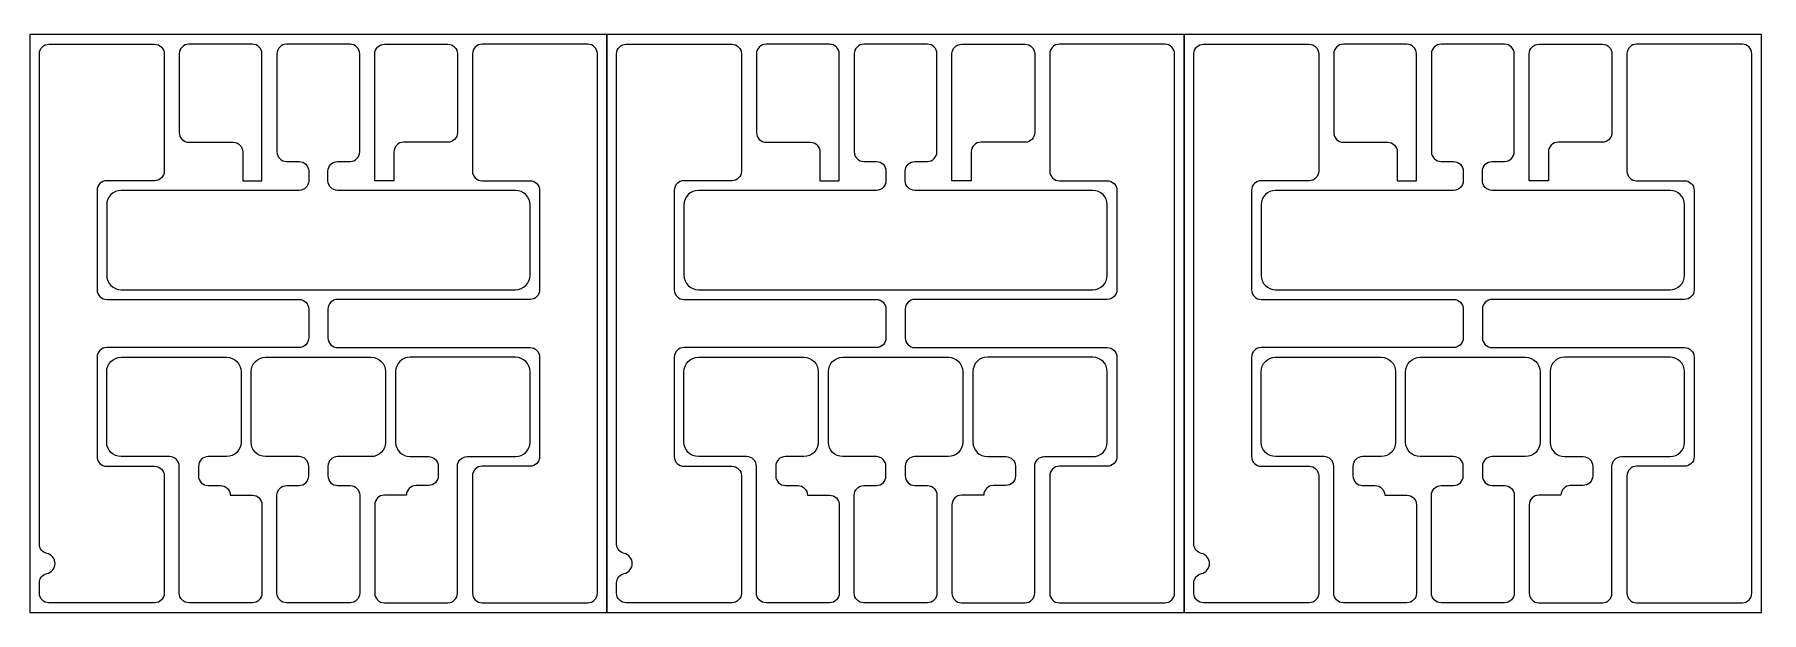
# Model space of a CAD drawing. Header units: inches. Extents: x 0 to 150, y 0 to 150.
# Drawn here: x 60.2 to 150, y 60 to 90 of the extents above; entities that cross this region are included whole.
import ezdxf

# ---------------------------------------------------------------- set-up
doc = ezdxf.new("R2010")
doc.units = ezdxf.units.IN
doc.header["$MEASUREMENT"] = 0
for name, color, linetype in [('glassOutline', 7, 'Continuous'), ('pixel-electrode-large-upper', 4, 'Continuous'), ('pixel-electrodes-small-lower', 4, 'Continuous'), ('TC-metal', 4, 'Continuous')]:
    doc.layers.add(name, color=color, linetype=linetype)

msp = doc.modelspace()

# ---------------------------------------------------------------- linework, layer by layer
at = {"layer": 'glassOutline'}
for points in [[(59.99999999999993, 60), (89.99999999999994, 60), (89.99999999999994, 89.99999999999909), (59.99999999999993, 89.99999999999909)], [(89.99999999999994, 60.00000000000003), (119.9999999999999, 60.00000000000003), (119.9999999999999, 89.99999999999912), (89.99999999999994, 89.99999999999912)], [(119.9999999999999, 60.00000000000003), (150, 60.00000000000003), (150, 89.99999999999912), (119.9999999999999, 89.99999999999912)]]:
    msp.add_lwpolyline(points, close=True, dxfattribs=at)
at = {"layer": 'pixel-electrode-large-upper'}
for points in [[(75.49999999999999, 82.41114427146906), (75.5, 82.9111442713999, -0.4142139828329349), (76.00000071776974, 83.41114427139938), (76.64999606885019, 83.41114385248729, 0.4142134077428319), (77.14999639109223, 83.91114326627437), (77.15000137390135, 88.99999941378634, 0.4142139057686324), (76.65000137390169, 89.49999999999908), (73.35000000000093, 89.49999999999908, 0.4142135623730919), (72.85000000000093, 88.9999999999991), (72.85000000000088, 83.9111442714667, 0.4142135623739431), (73.35000000000231, 83.4111442714667), (73.99999928223023, 83.41114427146854, -0.414213982832939), (74.49999999999999, 82.91114427146906), (74.49999999999999, 82.41114427146906, -0.4142135623730951), (73.99999999999999, 81.91114427146906), (64.74999999999999, 81.91114427146906, 0.4142135623730951), (63.99999999999999, 81.16114427146906), (63.99999999999999, 77.49999999999906, 0.4142135623730951), (64.74999999999999, 76.74999999999906), (85.24999999999999, 76.74999999999906, 0.4142135623730951), (85.99999999999999, 77.49999999999906), (85.99999999999999, 81.16114427146906, 0.4142135623730951), (85.24999999999999, 81.91114427146906), (75.99999999999999, 81.91114427146906, -0.4142135623730951)], [(70.57000200521244, 84.41114427146886, -0.4142135623730951), (71.07000200521244, 83.91114427146886), (71.07000200521244, 82.41114427146886), (72.07000200521244, 82.41114427146886), (72.0700013739013, 88.99999993554407, 0.4142135985040851), (71.57000131222186, 89.49999993554405), (68.26999822341757, 89.49999952845924, 0.414213793228341), (67.76999828509724, 88.99999907268526), (67.77000201228496, 84.91114381569486, 0.414213295386901), (68.27000201228475, 84.41114427146886)], [(79.42999936869019, 84.41114427146886, 0.4142135623730951), (78.92999936869019, 83.91114427146886), (78.92999936869019, 82.41114427146886), (77.92999936869019, 82.41114427146886), (77.93000000000131, 88.99999993554407, -0.4142135985040851), (78.43000006168077, 89.49999993554405), (81.73000315048506, 89.49999952845924, -0.414213793228341), (82.2300030888054, 88.99999907268526), (82.22999936161769, 84.91114381569486, -0.414213295386901), (81.72999936161789, 84.41114427146886)], [(105.5, 82.41114427146908), (105.5, 82.9111442713999, -0.4142139828329349), (106.0000007177697, 83.4111442713994), (106.6499960688502, 83.41114385248729, 0.4142134077428319), (107.1499963910922, 83.91114326627441), (107.1500013739013, 88.99999941378634, 0.4142139057686324), (106.6500013739017, 89.49999999999912), (103.3500000000009, 89.49999999999912, 0.4142135623730919), (102.8500000000009, 88.9999999999991), (102.8500000000009, 83.9111442714667, 0.4142135623739431), (103.3500000000022, 83.4111442714667), (103.9999992822302, 83.41114427146854, -0.414213982832939), (104.5, 82.91114427146908), (104.5, 82.41114427146908, -0.4142135623730951), (104, 81.91114427146908), (94.74999999999999, 81.91114427146908, 0.4142135623730951), (94, 81.16114427146908), (94, 77.49999999999908, 0.4142135623730951), (94.74999999999999, 76.74999999999908), (115.25, 76.74999999999908, 0.4142135623730951), (116, 77.49999999999908), (116, 81.16114427146908, 0.4142135623730951), (115.25, 81.91114427146908), (106, 81.91114427146908, -0.4142135623730951)], [(100.5700020052125, 84.41114427146888, -0.4142135623730951), (101.0700020052125, 83.91114427146888), (101.0700020052125, 82.41114427146888), (102.0700020052125, 82.41114427146888), (102.0700013739013, 88.99999993554407, 0.4142135985040851), (101.5700013122219, 89.49999993554405), (98.26999822341757, 89.49999952845924, 0.414213793228341), (97.76999828509723, 88.99999907268526), (97.77000201228496, 84.9111438156949, 0.414213295386901), (98.27000201228479, 84.41114427146888)], [(109.4299993686902, 84.41114427146888, 0.4142135623730951), (108.9299993686902, 83.91114427146888), (108.9299993686902, 82.41114427146888), (107.9299993686902, 82.41114427146888), (107.9300000000013, 88.99999993554407, -0.4142135985040851), (108.4300000616808, 89.49999993554405), (111.7300031504851, 89.49999952845924, -0.414213793228341), (112.2300030888054, 88.99999907268526), (112.2299993616177, 84.9111438156949, -0.414213295386901), (111.7299993616179, 84.41114427146888)], [(135.5, 82.41114427146908), (135.5, 82.91114427139993, -0.4142139828329349), (136.0000007177698, 83.4111442713994), (136.6499960688502, 83.41114385248729, 0.4142134077428319), (137.1499963910922, 83.91114326627441), (137.1500013739013, 88.99999941378634, 0.4142139057686324), (136.6500013739017, 89.49999999999912), (133.3500000000009, 89.49999999999912, 0.4142135623730919), (132.8500000000009, 88.9999999999991), (132.8500000000009, 83.91114427146672, 0.4142135623739431), (133.3500000000023, 83.41114427146672), (133.9999992822302, 83.41114427146854, -0.414213982832939), (134.5, 82.91114427146908), (134.5, 82.41114427146908, -0.4142135623730951), (134, 81.91114427146908), (124.75, 81.91114427146908, 0.4142135623730951), (124, 81.16114427146908), (124, 77.49999999999908, 0.4142135623730951), (124.75, 76.74999999999908), (145.25, 76.74999999999908, 0.4142135623730951), (146, 77.49999999999908), (146, 81.16114427146908, 0.4142135623730951), (145.25, 81.91114427146908), (136, 81.91114427146908, -0.4142135623730951)], [(130.5700020052124, 84.41114427146888, -0.4142135623730951), (131.0700020052124, 83.91114427146888), (131.0700020052124, 82.41114427146888), (132.0700020052124, 82.41114427146888), (132.0700013739013, 88.99999993554407, 0.4142135985040851), (131.5700013122219, 89.49999993554405), (128.2699982234176, 89.49999952845926, 0.414213793228341), (127.7699982850972, 88.99999907268526), (127.7700020122849, 84.9111438156949, 0.414213295386901), (128.2700020122847, 84.41114427146888)], [(139.4299993686902, 84.41114427146888, 0.4142135623730951), (138.9299993686902, 83.91114427146888), (138.9299993686902, 82.41114427146888), (137.9299993686902, 82.41114427146888), (137.9300000000013, 88.99999993554407, -0.4142135985040851), (138.4300000616808, 89.49999993554405), (141.7300031504851, 89.49999952845926, -0.414213793228341), (142.2300030888054, 88.99999907268526), (142.2299993616176, 84.9111438156949, -0.414213295386901), (141.7299993616179, 84.41114427146888)]]:
    msp.add_lwpolyline(points, format="xyb", close=True, dxfattribs=at)
at = {"layer": 'pixel-electrodes-small-lower'}
for points in [[(69.92000201228265, 66.58885572853242, -0.4142135623753312), (70.42000201228406, 66.08885572853004), (71.56999999999873, 66.08885572853004, -0.4142135623730951), (72.06999999999871, 65.58885572853005), (72.0699999999987, 61.00000000000006, -0.4142135623730915), (71.5699999999987, 60.50000000000007), (68.26999862609793, 60.50000000000007, -0.4142139057686321), (67.76999862609829, 61.00000058621287), (67.77000243885271, 67.5888557285301, 0.4142135623730951), (67.27000243885271, 68.08885572853005), (64.74999999999999, 68.08885572853005, -0.4142135623730951), (63.99999999999998, 68.83885572853005), (63.99999999999998, 72.50000000000007, -0.4142135623730951), (64.74999999999999, 73.25000000000007), (70.23222841359998, 73.25000000000007, -0.4142135623730955), (70.98222841359998, 72.50000000000007), (70.98222841359998, 68.83885572853005, -0.4142135623730951), (70.23222841359998, 68.08885572853005), (69.27000243885271, 68.08885572853005, 0.4142135623730951), (68.77000243885271, 67.5888557285301), (68.77000243885271, 67.0888557285301, 0.414213982832939), (69.27000315662245, 66.58885572853062)], [(75.49999999999999, 67.58885572853005), (75.5, 67.08885572859921, 0.4142139828329344), (76.00000071776974, 66.58885572859974), (76.64999606885019, 66.58885614751186, -0.4142134077428305), (77.14999639109223, 66.08885673372475), (77.15000137390135, 61.00000058621279, -0.4142139057686321), (76.65000137390169, 60.5), (73.35000000000093, 60.5, -0.4142135623730915), (72.85000000000093, 61.00000000000001), (72.85000000000088, 66.08885572853242, -0.4142135623739436), (73.35000000000231, 66.58885572853242), (73.99999928223023, 66.58885572853056, 0.414213982832939), (74.49999999999999, 67.08885572853005), (74.49999999999999, 67.58885572853005, 0.4142135623730951), (73.99999999999999, 68.08885572853005), (72.2588857932, 68.08885572853005, -0.4142135623730951), (71.5088857932, 68.83885572853005), (71.5088857932, 72.50000000000007, -0.4142135623730955), (72.2588857932, 73.25000000000007), (77.74111420679996, 73.25000000000007, -0.4142135623730951), (78.49111420679998, 72.50000000000007), (78.49111420679998, 68.83885572853005, -0.4142135623730951), (77.74111420679996, 68.08885572853005), (75.99999999999999, 68.08885572853005, 0.4142135623730951)], [(80.07999798771935, 66.5888557285324, 0.4142135623753312), (79.57999798771793, 66.08885572853002), (78.43000000000325, 66.08885572853004, 0.4142135623730951), (77.93000000000325, 65.58885572853004), (77.9300000000033, 61.00000000000006, 0.4142135623730915), (78.43000000000328, 60.50000000000006), (81.73000137390403, 60.50000000000004, 0.4142139057686321), (82.2300013739037, 61.00000058621281), (82.2299975611493, 67.58885572853006, -0.4142135623730951), (82.7299975611493, 68.08885572853), (85.25000000000202, 68.08885572852999, 0.4142135623730951), (86.00000000000202, 68.83885572852999), (86.00000000000205, 72.5, 0.4142135623730951), (85.25000000000206, 73.25), (79.76777158640206, 73.25000000000001, 0.4142135623730955), (79.01777158640205, 72.50000000000003), (79.01777158640203, 68.83885572853002, 0.4142135623730951), (79.76777158640203, 68.08885572853002), (80.7299975611493, 68.08885572853002, -0.4142135623730951), (81.2299975611493, 67.58885572853006), (81.2299975611493, 67.08885572853008, -0.414213982832939), (80.72999684337954, 66.5888557285306)], [(99.92000201228265, 66.58885572853242, -0.4142135623753312), (100.4200020122841, 66.08885572853006), (101.5699999999987, 66.08885572853006, -0.4142135623730951), (102.0699999999987, 65.58885572853005), (102.0699999999987, 61.00000000000008, -0.4142135623730915), (101.5699999999987, 60.50000000000009), (98.26999862609794, 60.50000000000009, -0.4142139057686321), (97.76999862609829, 61.00000058621287), (97.77000243885271, 67.58885572853012, 0.4142135623730951), (97.27000243885271, 68.08885572853005), (94.74999999999999, 68.08885572853005, -0.4142135623730951), (93.99999999999996, 68.83885572853005), (94, 72.50000000000007, -0.4142135623730951), (94.74999999999999, 73.25000000000007), (100.2322284136, 73.25000000000007, -0.4142135623730955), (100.9822284136, 72.50000000000007), (100.9822284136, 68.83885572853005, -0.4142135623730951), (100.2322284136, 68.08885572853005), (99.27000243885271, 68.08885572853005, 0.4142135623730951), (98.77000243885271, 67.58885572853012), (98.77000243885271, 67.08885572853012, 0.414213982832939), (99.27000315662242, 66.58885572853062)], [(105.5, 67.58885572853006), (105.5, 67.08885572859923, 0.4142139828329344), (106.0000007177697, 66.58885572859975), (106.6499960688502, 66.58885614751186, -0.4142134077428305), (107.1499963910922, 66.08885673372475), (107.1500013739013, 61.00000058621279, -0.4142139057686321), (106.6500013739017, 60.50000000000002), (103.3500000000009, 60.50000000000002, -0.4142135623730915), (102.8500000000009, 61.00000000000001), (102.8500000000009, 66.08885572853242, -0.4142135623739436), (103.3500000000022, 66.58885572853244), (103.9999992822302, 66.58885572853056, 0.414213982832939), (104.5, 67.08885572853006), (104.5, 67.58885572853006, 0.4142135623730951), (104, 68.08885572853006), (102.2588857932, 68.08885572853005, -0.4142135623730951), (101.5088857932, 68.83885572853005), (101.5088857932, 72.50000000000007, -0.4142135623730955), (102.2588857932, 73.25000000000007), (107.7411142068, 73.25000000000007, -0.4142135623730951), (108.4911142068, 72.50000000000007), (108.4911142068, 68.83885572853005, -0.4142135623730951), (107.7411142068, 68.08885572853005), (106, 68.08885572853005, 0.4142135623730951)], [(110.0799979877194, 66.5888557285324, 0.4142135623753312), (109.5799979877179, 66.08885572853004), (108.4300000000032, 66.08885572853004, 0.4142135623730951), (107.9300000000032, 65.58885572853004), (107.9300000000033, 61.00000000000006, 0.4142135623730915), (108.4300000000033, 60.50000000000006), (111.730001373904, 60.50000000000005, 0.4142139057686321), (112.2300013739037, 61.00000058621283), (112.2299975611493, 67.58885572853006, -0.4142135623730951), (112.7299975611493, 68.08885572853), (115.250000000002, 68.08885572853, 0.4142135623730951), (116.000000000002, 68.83885572852999), (116.000000000002, 72.5, 0.4142135623730951), (115.2500000000021, 73.25000000000001), (109.7677715864021, 73.25000000000001, 0.4142135623730955), (109.017771586402, 72.50000000000004), (109.017771586402, 68.83885572853004, 0.4142135623730951), (109.767771586402, 68.08885572853004), (110.7299975611493, 68.08885572853002, -0.4142135623730951), (111.2299975611493, 67.58885572853009), (111.2299975611493, 67.08885572853009, -0.414213982832939), (110.7299968433796, 66.5888557285306)], [(129.9200020122827, 66.58885572853244, -0.4142135623753312), (130.420002012284, 66.08885572853006), (131.5699999999987, 66.08885572853006, -0.4142135623730951), (132.0699999999987, 65.58885572853006), (132.0699999999987, 61.00000000000009, -0.4142135623730915), (131.5699999999987, 60.50000000000009), (128.2699986260979, 60.50000000000009, -0.4142139057686321), (127.7699986260983, 61.00000058621287), (127.7700024388527, 67.58885572853012, 0.4142135623730951), (127.2700024388527, 68.08885572853006), (124.75, 68.08885572853006, -0.4142135623730951), (124, 68.83885572853006), (124, 72.50000000000007, -0.4142135623730951), (124.75, 73.25000000000007), (130.2322284136, 73.25000000000007, -0.4142135623730955), (130.9822284136, 72.50000000000007), (130.9822284136, 68.83885572853006, -0.4142135623730951), (130.2322284136, 68.08885572853006), (129.2700024388527, 68.08885572853006, 0.4142135623730951), (128.7700024388527, 67.58885572853012), (128.7700024388527, 67.08885572853012, 0.414213982832939), (129.2700031566225, 66.58885572853063)], [(135.5, 67.58885572853006), (135.5, 67.08885572859923, 0.4142139828329344), (136.0000007177698, 66.58885572859975), (136.6499960688502, 66.58885614751188, -0.4142134077428305), (137.1499963910922, 66.08885673372475), (137.1500013739013, 61.00000058621281, -0.4142139057686321), (136.6500013739017, 60.50000000000003), (133.3500000000009, 60.50000000000003, -0.4142135623730915), (132.8500000000009, 61.00000000000002), (132.8500000000009, 66.08885572853244, -0.4142135623739436), (133.3500000000023, 66.58885572853244), (133.9999992822302, 66.58885572853058, 0.414213982832939), (134.5, 67.08885572853006), (134.5, 67.58885572853006, 0.4142135623730951), (134, 68.08885572853006), (132.2588857932, 68.08885572853006, -0.4142135623730951), (131.5088857932, 68.83885572853006), (131.5088857932, 72.50000000000007, -0.4142135623730955), (132.2588857932, 73.25000000000007), (137.7411142068, 73.25000000000007, -0.4142135623730951), (138.4911142068, 72.50000000000007), (138.4911142068, 68.83885572853006, -0.4142135623730951), (137.7411142068, 68.08885572853006), (136, 68.08885572853006, 0.4142135623730951)], [(140.0799979877194, 66.58885572853241, 0.4142135623753312), (139.5799979877179, 66.08885572853004), (138.4300000000032, 66.08885572853004, 0.4142135623730951), (137.9300000000032, 65.58885572853004), (137.9300000000033, 61.00000000000006, 0.4142135623730915), (138.4300000000033, 60.50000000000006), (141.730001373904, 60.50000000000006, 0.4142139057686321), (142.2300013739037, 61.00000058621283), (142.2299975611493, 67.58885572853009, -0.4142135623730951), (142.7299975611493, 68.08885572853002), (145.250000000002, 68.08885572853, 0.4142135623730951), (146.000000000002, 68.83885572853), (146.000000000002, 72.50000000000001, 0.4142135623730951), (145.250000000002, 73.25000000000001), (139.7677715864021, 73.25000000000004, 0.4142135623730955), (139.017771586402, 72.50000000000004), (139.017771586402, 68.83885572853004, 0.4142135623730951), (139.767771586402, 68.08885572853004), (140.7299975611493, 68.08885572853004, -0.4142135623730951), (141.2299975611493, 67.58885572853009), (141.2299975611493, 67.08885572853009, -0.414213982832939), (140.7299968433796, 66.5888557285306)]]:
    msp.add_lwpolyline(points, format="xyb", close=True, dxfattribs=at)
at = {"layer": 'TC-metal'}
for p, q in [((66.48999999999887, 82.41114427146906), (64.00001484905631, 82.41114427146906)), ((96.48999999999887, 82.41114427146908), (94.00001484905631, 82.41114427146906)), ((126.4899999999989, 82.41114427146908), (124.0000148490563, 82.41114427146908))]:
    msp.add_line(p, q, dxfattribs=at)
for points in [[(73.9999670714502, 73.74996707959713), (63.99996418775822, 73.74996707959708, 0.4142164374061533), (63.49996418778235, 73.24996217161367), (63.50001484908041, 68.08885082054657, 0.4142106873458812), (64.00001484905633, 67.58885572853), (66.4899999999989, 67.58885572853, -0.414213562373108), (66.9899999999989, 67.08885572852999), (66.98999999999863, 60.99999999999996, -0.4142135623730821), (66.48999999999863, 60.49999999999999), (60.99999318842735, 60.49999999999998, -0.4142136594152134), (60.49999318842736, 61.00000016566123), (60.50000215327647, 61.52860942574323, -0.3528351376431476), (60.89381484616634, 62.01720424592278, 0.8060129508641507), (60.89381347122223, 63.06279605288425, -0.3528351376431471), (60.49999949333789, 63.5513898373416), (60.49999318842735, 88.99999983433786, -0.4142136594152129), (60.99999318842733, 89.49999999999908), (66.48999999999863, 89.49999999999908, -0.4142135623730825), (66.98999999999862, 88.9999999999991), (66.98999999999887, 82.9111442714691, -0.4142135623731076), (66.48999999999887, 82.41114427146906), (64.00001484905633, 82.41114427146911, 0.4142106873458832), (63.5000148490804, 81.91114917945251), (63.49996418778232, 76.75003782838539, 0.4142164374061518), (63.99996418775822, 76.25003292040196), (73.9999670714502, 76.25003292040196, -0.4142122683735563), (74.49996707144531, 75.75003512939836), (74.4999736984345, 74.25003512939837, -0.4142148563738179), (73.99997369843939, 73.75003292040196)], [(76.00003292854977, 73.74996707959713), (86.0000358122417, 73.74996707959714, -0.4142164374061539), (86.50003581221765, 73.2499621716137), (86.49998515091956, 68.0888508205466, -0.4142106873458832), (85.99998515094369, 67.58885572853004), (83.51000000000111, 67.58885572853004, 0.4142135623731054), (83.0100000000011, 67.08885572853), (83.01000000000136, 60.99999999999997, 0.4142135623730825), (83.51000000000137, 60.5), (89.00000681157265, 60.5, 0.4142136594152129), (89.50000681157263, 61.00000016566125), (89.50000681157263, 88.99999983433787, 0.4142136594152119), (89.00000681157265, 89.49999999999908), (83.51000000000134, 89.49999999999908, 0.4142135623730839), (83.01000000000136, 88.9999999999991), (83.0100000000011, 82.9111442714691, 0.4142135623731071), (83.51000000000111, 82.41114427146906), (85.99998515094369, 82.41114427146906, -0.4142106873458842), (86.49998515091956, 81.91114917945251), (86.50003581221765, 76.75003782838542, -0.4142164374061539), (86.0000358122417, 76.25003292040196), (76.00003292854977, 76.25003292040196, 0.4142122683735588), (75.50003292855466, 75.75003512939836), (75.50002630156546, 74.25003512939837, 0.4142148563738174), (76.00002630156057, 73.75003292040196)], [(103.9999670714502, 73.74996707959713), (93.99996418775822, 73.74996707959711, 0.4142164374061533), (93.49996418778234, 73.24996217161367), (93.50001484908043, 68.08885082054658, 0.4142106873458812), (94.00001484905631, 67.58885572853002), (96.48999999999887, 67.58885572853002, -0.414213562373108), (96.98999999999887, 67.08885572853), (96.98999999999864, 60.99999999999996, -0.4142135623730821), (96.48999999999864, 60.49999999999999), (90.99999318842735, 60.49999999999999, -0.4142136594152134), (90.49999318842735, 61.00000016566123), (90.50000215327647, 61.52860942574324, -0.3528351376431476), (90.89381484616636, 62.01720424592278, 0.8060129508641507), (90.89381347122223, 63.06279605288425, -0.3528351376431471), (90.4999994933379, 63.5513898373416), (90.49999318842735, 88.99999983433787, -0.4142136594152129), (90.99999318842733, 89.49999999999908), (96.48999999999864, 89.49999999999912, -0.4142135623730825), (96.98999999999863, 88.9999999999991), (96.98999999999887, 82.9111442714691, -0.4142135623731076), (96.48999999999887, 82.41114427146908), (94.00001484905631, 82.41114427146911, 0.4142106873458832), (93.50001484908042, 81.91114917945251), (93.4999641877823, 76.75003782838542, 0.4142164374061518), (93.99996418775822, 76.25003292040196), (103.9999670714502, 76.25003292040196, -0.4142122683735563), (104.4999670714453, 75.75003512939836), (104.4999736984345, 74.25003512939837, -0.4142148563738179), (103.9999736984394, 73.75003292040196)], [(106.0000329285498, 73.74996707959713), (116.0000358122417, 73.74996707959716, -0.4142164374061539), (116.5000358122176, 73.24996217161372), (116.4999851509196, 68.08885082054661, -0.4142106873458832), (115.9999851509437, 67.58885572853004), (113.5100000000011, 67.58885572853004, 0.4142135623731054), (113.0100000000011, 67.08885572853002), (113.0100000000014, 60.99999999999999, 0.4142135623730825), (113.5100000000014, 60.5), (119.0000068115727, 60.50000000000002, 0.4142136594152129), (119.5000068115726, 61.00000016566127), (119.5000068115726, 88.99999983433787, 0.4142136594152119), (119.0000068115726, 89.49999999999912), (113.5100000000013, 89.49999999999912, 0.4142135623730839), (113.0100000000013, 88.9999999999991), (113.0100000000011, 82.9111442714691, 0.4142135623731071), (113.5100000000011, 82.41114427146908), (115.9999851509437, 82.41114427146908, -0.4142106873458842), (116.4999851509196, 81.91114917945251), (116.5000358122176, 76.75003782838542, -0.4142164374061539), (116.0000358122417, 76.25003292040196), (106.0000329285498, 76.25003292040196, 0.4142122683735588), (105.5000329285546, 75.75003512939836), (105.5000263015655, 74.25003512939837, 0.4142148563738174), (106.0000263015606, 73.75003292040196)], [(133.9999670714502, 73.74996707959714), (123.9999641877582, 73.74996707959711, 0.4142164374061533), (123.4999641877823, 73.24996217161369), (123.5000148490804, 68.08885082054658, 0.4142106873458812), (124.0000148490563, 67.58885572853004), (126.4899999999989, 67.58885572853004, -0.414213562373108), (126.9899999999989, 67.08885572853), (126.9899999999986, 60.99999999999997, -0.4142135623730821), (126.4899999999986, 60.5), (120.9999931884274, 60.49999999999999, -0.4142136594152134), (120.4999931884274, 61.00000016566124), (120.5000021532765, 61.52860942574324, -0.3528351376431476), (120.8938148461663, 62.01720424592278, 0.8060129508641507), (120.8938134712222, 63.06279605288425, -0.3528351376431471), (120.4999994933379, 63.5513898373416), (120.4999931884274, 88.99999983433787, -0.4142136594152129), (120.9999931884273, 89.49999999999908), (126.4899999999986, 89.49999999999912, -0.4142135623730825), (126.9899999999986, 88.9999999999991), (126.9899999999989, 82.91114427146911, -0.4142135623731076), (126.4899999999989, 82.41114427146908), (124.0000148490563, 82.41114427146911, 0.4142106873458832), (123.5000148490804, 81.91114917945251), (123.4999641877823, 76.75003782838542, 0.4142164374061518), (123.9999641877582, 76.25003292040196), (133.9999670714502, 76.25003292040196, -0.4142122683735563), (134.4999670714453, 75.75003512939836), (134.4999736984345, 74.25003512939837, -0.4142148563738179), (133.9999736984394, 73.75003292040196)], [(136.0000329285498, 73.74996707959714), (146.0000358122417, 73.74996707959716, -0.4142164374061539), (146.5000358122176, 73.24996217161372), (146.4999851509196, 68.08885082054661, -0.4142106873458832), (145.9999851509437, 67.58885572853005), (143.5100000000011, 67.58885572853005, 0.4142135623731054), (143.0100000000011, 67.08885572853002), (143.0100000000014, 60.99999999999999, 0.4142135623730825), (143.5100000000014, 60.5), (149.0000068115727, 60.50000000000003, 0.4142136594152129), (149.5000068115726, 61.00000016566127), (149.5000068115726, 88.99999983433788, 0.4142136594152119), (149.0000068115726, 89.49999999999912), (143.5100000000014, 89.49999999999912, 0.4142135623730839), (143.0100000000014, 88.9999999999991), (143.0100000000011, 82.91114427146911, 0.4142135623731071), (143.5100000000011, 82.41114427146908), (145.9999851509437, 82.41114427146908, -0.4142106873458842), (146.4999851509196, 81.91114917945254), (146.5000358122176, 76.75003782838542, -0.4142164374061539), (146.0000358122417, 76.25003292040196), (136.0000329285498, 76.25003292040196, 0.4142122683735588), (135.5000329285546, 75.75003512939836), (135.5000263015655, 74.25003512939837, 0.4142148563738174), (136.0000263015606, 73.75003292040196)]]:
    msp.add_lwpolyline(points, format="xyb", dxfattribs=at)

doc.saveas('drawing.dxf')
